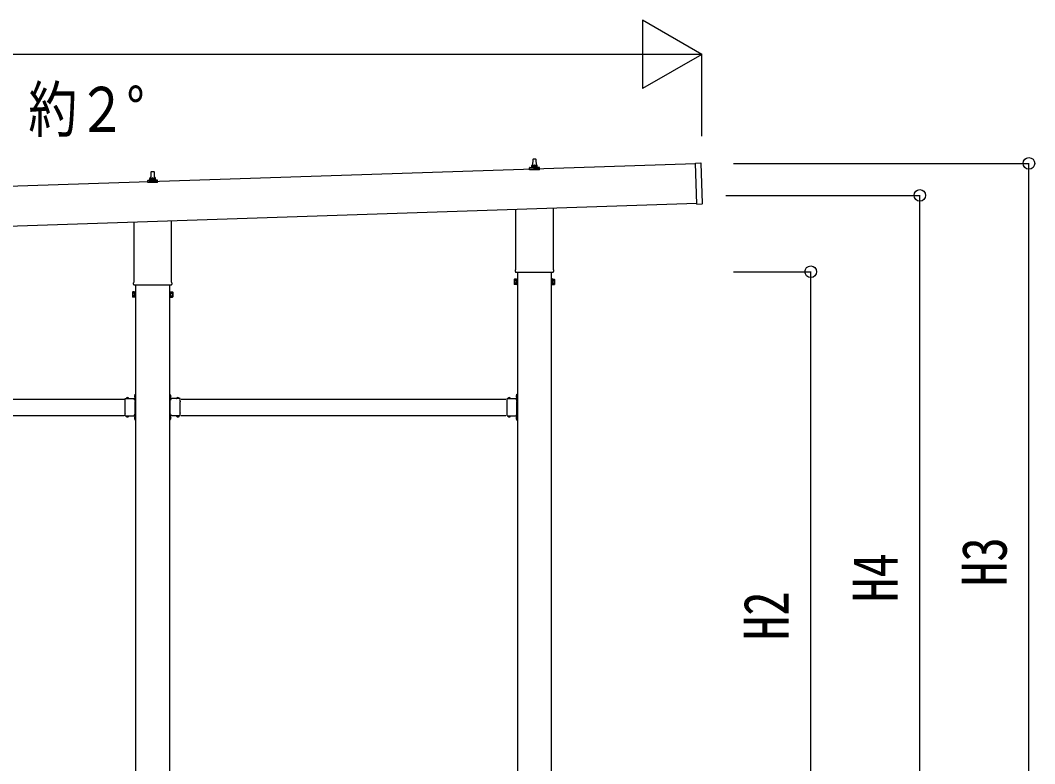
# Model space of a CAD drawing. Units: millimetres, scale not verified. Extents: x -21025 to 21025, y -14850 to 14850.
# Drawn here: x 3013 to 6733, y -2921 to -194 of the extents above; entities that cross this region are included whole.
import ezdxf
from ezdxf.enums import TextEntityAlignment as Align

# ---------------------------------------------------------------- set-up
doc = ezdxf.new("R2010")
doc.units = ezdxf.units.MM
doc.header["$LTSCALE"] = 60
for name, color, linetype in [('0-2_USER1', 3, 'Continuous'), ('0-5_YKK_13', 4, 'Continuous'), ('0-6_YKK_A1', 4, 'Continuous'), ('0-7_YKK_D', 6, 'Continuous')]:
    doc.layers.add(name, color=color, linetype=linetype)
doc.styles.add('ＭＳ ゴシック', font='')
doc.styles.get('ＭＳ ゴシック').set_extended_font_data('MS Gothic')

msp = doc.modelspace()

# ---------------------------------------------------------------- linework, layer by layer
at = {"layer": '0-5_YKK_13'}
for p, q in [((4892.6, -727.29), (4893.33, -703.77)), ((4894.32, -702.79), (4902.87, -702.79)), ((4903.87, -703.77), (4904.6, -727.29)), ((4880.35, -742.79), (4880.35, -735.08)), ((4916.85, -742.79), (4880.35, -742.79)), ((4880.73, -734.29), (4916.47, -734.29)), ((4881.11, -734.11), (4887.83, -732.48)), ((4888.22, -732.29), (4908.98, -732.29)), ((4888.6, -731.5), (4888.6, -727.29)), ((4889.6, -727.29), (4907.6, -727.29)), ((4908.6, -731.5), (4908.6, -727.29)), ((4916.08, -734.11), (4909.36, -732.48)), ((4916.85, -742.79), (4916.85, -735.08)), ((5489.37, -718.19), (5508.36, -717.56)), ((5494.37, -868.1), (5489.37, -718.19)), ((5514.32, -866.44), (5509.39, -718.52)), ((3480.73, -780.96), (3516.47, -780.96)), ((3481.11, -780.77), (3487.83, -779.14)), ((3488.22, -778.96), (3508.98, -778.96)), ((3488.6, -778.17), (3488.6, -773.96)), ((3489.6, -773.96), (3507.6, -773.96)), ((3492.6, -773.96), (3493.33, -750.43)), ((3494.32, -749.46), (3502.87, -749.46)), ((3503.87, -750.43), (3504.6, -773.96)), ((3508.6, -778.17), (3508.6, -773.96)), ((3516.08, -780.77), (3509.36, -779.14)), ((3480.35, -789.46), (3480.35, -781.74)), ((3516.85, -789.46), (3480.35, -789.46)), ((3516.85, -789.46), (3516.85, -781.74)), ((4830.3, -1106.78), (4830.3, -887.21)), ((4966.9, -882.65), (4966.9, -1106.78)), ((5494.37, -868.1), (5513.35, -867.47)), ((3566.9, -929.32), (3566.9, -1153.45)), ((3430.3, -1153.45), (3430.3, -933.87)), ((4828.6, -1115.55), (4828.6, -1110.05)), ((4968.6, -1110.05), (4968.6, -1115.55)), ((4824.6, -1145.05), (4825.36, -1143.74)), ((4824.6, -1145.05), (4824.6, -1162.05)), ((4831.6, -1148.64), (4825.36, -1148.64)), ((4966.54, -1119.05), (4830.66, -1119.05)), ((4965.6, -1148.64), (4971.84, -1148.64)), ((4972.6, -1145.05), (4971.84, -1143.74)), ((4972.6, -1145.05), (4972.6, -1162.05)), ((3428.6, -1162.22), (3428.6, -1156.72)), ((3566.54, -1165.72), (3430.66, -1165.72)), ((3568.6, -1156.72), (3568.6, -1162.22)), ((4824.6, -1162.05), (4825.36, -1163.37)), ((4831.6, -1158.46), (4825.36, -1158.46)), ((4831.6, -1163.37), (4825.36, -1163.37)), ((4834.1, -1162.75), (4831.6, -1162.75)), ((4963.1, -1162.75), (4965.6, -1162.75)), ((4965.6, -1158.46), (4971.84, -1158.46)), ((4965.6, -1163.37), (4971.84, -1163.37)), ((4972.6, -1162.05), (4971.84, -1163.37)), ((3424.6, -1191.72), (3425.36, -1190.4)), ((3424.6, -1191.72), (3424.6, -1208.72)), ((3424.6, -1208.72), (3425.36, -1210.03)), ((3431.6, -1195.31), (3425.36, -1195.31)), ((3431.6, -1205.13), (3425.36, -1205.13)), ((3431.6, -1210.03), (3425.36, -1210.03)), ((3434.1, -1209.42), (3431.6, -1209.42)), ((3563.1, -1209.42), (3565.6, -1209.42)), ((3565.6, -1195.31), (3571.84, -1195.31)), ((3565.6, -1205.13), (3571.84, -1205.13)), ((3565.6, -1210.03), (3571.84, -1210.03)), ((3572.6, -1191.72), (3571.84, -1190.4)), ((3572.6, -1208.72), (3571.84, -1210.03)), ((3572.6, -1191.72), (3572.6, -1208.72)), ((3398.1, -1591.84), (3398.1, -1581.45)), ((3398.1, -1581.45), (3434.5, -1581.45)), ((3398.1, -1633.84), (3398.1, -1593.27)), ((3401.36, -1580.59), (3401.36, -1580.75)), ((3402.06, -1581.45), (3410.13, -1581.45)), ((3404.97, -1581.45), (3403.65, -1578.79)), ((3407.22, -1581.45), (3408.55, -1578.79)), ((3410.83, -1580.59), (3410.83, -1580.75)), ((3430.4, -1573.55), (3436.1, -1573.55)), ((3434.1, -1583.05), (3431.1, -1583.05)), ((3434.5, -1572.43), (3431.84, -1571.1)), ((3434.5, -1574.68), (3431.84, -1576)), ((3433.64, -1568.82), (3433.8, -1568.82)), ((3433.64, -1578.29), (3433.8, -1578.29)), ((3434.1, -1591.84), (3434.1, -1585.05)), ((3434.1, -1633.84), (3434.1, -1593.27)), ((3434.5, -1566.05), (3436.1, -1566.05)), ((3434.5, -1583.01), (3434.5, -1566.05)), ((3434.5, -1569.52), (3434.5, -1577.59)), ((3436.1, -1570.55), (3434.5, -1570.55)), ((3434.5, -1571.55), (3436.1, -1571.55)), ((3434.5, -1575.55), (3436.1, -1575.55)), ((3436.1, -1576.55), (3434.5, -1576.55)), ((3562.7, -1566.05), (3561.1, -1566.05)), ((3561.1, -1570.55), (3562.7, -1570.55)), ((3562.7, -1571.55), (3561.1, -1571.55)), ((3566.8, -1573.55), (3561.1, -1573.55)), ((3562.7, -1575.55), (3561.1, -1575.55)), ((3561.1, -1576.55), (3562.7, -1576.55)), ((3562.7, -1583.01), (3562.7, -1566.05)), ((3562.7, -1569.52), (3562.7, -1577.59)), ((3562.7, -1572.43), (3565.36, -1571.1)), ((3562.7, -1574.68), (3565.36, -1576)), ((3599.1, -1581.45), (3562.7, -1581.45)), ((3563.1, -1583.05), (3566.1, -1583.05)), ((3563.1, -1591.84), (3563.1, -1585.05)), ((3563.1, -1633.84), (3563.1, -1593.27)), ((3563.56, -1568.82), (3563.4, -1568.82)), ((3563.56, -1578.29), (3563.4, -1578.29)), ((3586.36, -1580.59), (3586.36, -1580.75)), ((3595.13, -1581.45), (3587.06, -1581.45)), ((3589.97, -1581.45), (3588.65, -1578.79)), ((3592.22, -1581.45), (3593.55, -1578.79)), ((3595.83, -1580.59), (3595.83, -1580.75)), ((3599.1, -1591.84), (3599.1, -1581.45)), ((3599.1, -1633.84), (3599.1, -1593.27)), ((4798.1, -1591.84), (4798.1, -1581.45)), ((4798.1, -1581.45), (4834.5, -1581.45)), ((4798.1, -1633.84), (4798.1, -1593.27)), ((4801.36, -1580.59), (4801.36, -1580.75)), ((4802.06, -1581.45), (4810.13, -1581.45)), ((4804.97, -1581.45), (4803.65, -1578.79)), ((4807.22, -1581.45), (4808.55, -1578.79)), ((4810.83, -1580.59), (4810.83, -1580.75)), ((4830.4, -1573.55), (4836.1, -1573.55)), ((4834.1, -1583.05), (4831.1, -1583.05)), ((4834.5, -1572.43), (4831.84, -1571.1)), ((4834.5, -1574.68), (4831.84, -1576)), ((4833.64, -1568.82), (4833.8, -1568.82)), ((4833.64, -1578.29), (4833.8, -1578.29)), ((4834.1, -1591.84), (4834.1, -1585.05)), ((4834.1, -1633.84), (4834.1, -1593.27)), ((4834.5, -1566.05), (4836.1, -1566.05)), ((4834.5, -1583.01), (4834.5, -1566.05)), ((4834.5, -1569.52), (4834.5, -1577.59)), ((4836.1, -1570.55), (4834.5, -1570.55)), ((4834.5, -1571.55), (4836.1, -1571.55)), ((4834.5, -1575.55), (4836.1, -1575.55)), ((4836.1, -1576.55), (4834.5, -1576.55)), ((3398.1, -1645.65), (3398.1, -1635.27)), ((3434.1, -1642.05), (3434.1, -1635.27)), ((3563.1, -1642.05), (3563.1, -1635.27)), ((3599.1, -1645.65), (3599.1, -1635.27)), ((4798.1, -1645.65), (4798.1, -1635.27)), ((4834.1, -1642.05), (4834.1, -1635.27)), ((3398.1, -1645.65), (3434.5, -1645.65)), ((3401.36, -1646.51), (3401.36, -1646.35)), ((3402.06, -1645.65), (3410.13, -1645.65)), ((3404.97, -1645.65), (3403.65, -1648.31)), ((3407.22, -1645.65), (3408.55, -1648.31)), ((3410.83, -1646.51), (3410.83, -1646.35)), ((3431.1, -1644.05), (3434.1, -1644.05)), ((3434.5, -1652.43), (3431.84, -1651.1)), ((3434.5, -1654.68), (3431.84, -1656)), ((3433.64, -1648.82), (3433.8, -1648.82)), ((3433.64, -1658.29), (3433.8, -1658.29)), ((3434.5, -1661.05), (3434.5, -1644.09)), ((3434.5, -1649.52), (3434.5, -1657.59)), ((3434.5, -1651.55), (3436.1, -1651.55)), ((3434.5, -1655.55), (3436.1, -1655.55)), ((3434.5, -1661.05), (3436.1, -1661.05)), ((3562.7, -1651.55), (3561.1, -1651.55)), ((3562.7, -1655.55), (3561.1, -1655.55)), ((3562.7, -1661.05), (3561.1, -1661.05)), ((3562.7, -1661.05), (3562.7, -1644.09)), ((3599.1, -1645.65), (3562.7, -1645.65)), ((3562.7, -1649.52), (3562.7, -1657.59)), ((3562.7, -1652.43), (3565.36, -1651.1)), ((3562.7, -1654.68), (3565.36, -1656)), ((3566.1, -1644.05), (3563.1, -1644.05)), ((3563.56, -1648.82), (3563.4, -1648.82)), ((3563.56, -1658.29), (3563.4, -1658.29)), ((3586.36, -1646.51), (3586.36, -1646.35)), ((3595.13, -1645.65), (3587.06, -1645.65)), ((3589.97, -1645.65), (3588.65, -1648.31)), ((3592.22, -1645.65), (3593.55, -1648.31)), ((3595.83, -1646.51), (3595.83, -1646.35)), ((4798.1, -1645.65), (4834.5, -1645.65)), ((4801.36, -1646.51), (4801.36, -1646.35)), ((4802.06, -1645.65), (4810.13, -1645.65)), ((4804.97, -1645.65), (4803.65, -1648.31)), ((4807.22, -1645.65), (4808.55, -1648.31)), ((4810.83, -1646.51), (4810.83, -1646.35)), ((4831.1, -1644.05), (4834.1, -1644.05)), ((4834.5, -1652.43), (4831.84, -1651.1)), ((4834.5, -1654.68), (4831.84, -1656)), ((4833.64, -1648.82), (4833.8, -1648.82)), ((4833.64, -1658.29), (4833.8, -1658.29)), ((4834.5, -1661.05), (4834.5, -1644.09)), ((4834.5, -1649.52), (4834.5, -1657.59)), ((4834.5, -1651.55), (4836.1, -1651.55)), ((4834.5, -1655.55), (4836.1, -1655.55)), ((4834.5, -1661.05), (4836.1, -1661.05))]:
    msp.add_line(p, q, dxfattribs=at)
for points in [[(4831.6, -1163.37), (4831.6, -1143.74), (4825.36, -1143.74)], [(4831.6, -1162.75), (4831.6, -1144.35), (4834.1, -1144.35)], [(4965.6, -1162.75), (4965.6, -1144.35), (4963.1, -1144.35)], [(4965.6, -1163.37), (4965.6, -1143.74), (4971.84, -1143.74)], [(3431.6, -1210.03), (3431.6, -1190.4), (3425.36, -1190.4)], [(3431.6, -1209.42), (3431.6, -1191.02), (3434.1, -1191.02)], [(3565.6, -1209.42), (3565.6, -1191.02), (3563.1, -1191.02)], [(3565.6, -1210.03), (3565.6, -1190.4), (3571.84, -1190.4)], [(3434.1, -1585.05), (3431.1, -1585.05), (3431.1, -1581.45)], [(3436.1, -1581.05), (3436.1, -1575.05), (3436.1, -1572.05), (3436.1, -1566.05)], [(3561.1, -1581.05), (3561.1, -1575.05), (3561.1, -1572.05), (3561.1, -1566.05)], [(3563.1, -1585.05), (3566.1, -1585.05), (3566.1, -1581.45)], [(4834.1, -1585.05), (4831.1, -1585.05), (4831.1, -1581.45)], [(4836.1, -1581.05), (4836.1, -1575.05), (4836.1, -1572.05), (4836.1, -1566.05)], [(3434.1, -1642.05), (3431.1, -1642.05), (3431.1, -1645.65)], [(3436.1, -1661.05), (3436.1, -1655.05), (3436.1, -1652.05), (3436.1, -1646.05)], [(3561.1, -1661.05), (3561.1, -1655.05), (3561.1, -1652.05), (3561.1, -1646.05)], [(3563.1, -1642.05), (3566.1, -1642.05), (3566.1, -1645.65)], [(4834.1, -1642.05), (4831.1, -1642.05), (4831.1, -1645.65)], [(4836.1, -1661.05), (4836.1, -1655.05), (4836.1, -1652.05), (4836.1, -1646.05)]]:
    msp.add_lwpolyline(points, dxfattribs=at)
for points in [[(4834.1, -1164.05), (4834.1, -1143.05), (4836.1, -1143.05), (4836.1, -1164.05)], [(4963.1, -1164.05), (4963.1, -1143.05), (4961.1, -1143.05), (4961.1, -1164.05)], [(3434.1, -1210.72), (3434.1, -1189.72), (3436.1, -1189.72), (3436.1, -1210.72)], [(3563.1, -1210.72), (3563.1, -1189.72), (3561.1, -1189.72), (3561.1, -1210.72)]]:
    msp.add_lwpolyline(points, close=True, dxfattribs=at)
for centre, radius, start, end in [((4894.32, -703.79), 1, 90, 178.60509), ((4902.87, -703.79), 1, 1.39491, 90), ((4881.35, -735.08), 1, 103.62699, 180), ((4887.6, -731.5), 1, 283.62699, 0), ((4892.68, -727.92), 4.13, 90, 171.17633), ((4889.6, -728.29), 1, 90, 180), ((4901.93, -727.29), 4.83, 133.60282, 180), ((4895.27, -727.29), 4.83, 0, 46.39718), ((4904.51, -727.92), 4.13, 8.82367, 90), ((4907.6, -728.29), 1, 0, 90), ((4909.6, -731.5), 1, 180, 256.37301), ((4915.85, -735.08), 1, 0, 76.37301), ((5508.39, -718.55), 1, 1.90915, 91.90915), ((3481.35, -781.74), 1, 103.62699, 180), ((3487.6, -778.17), 1, 283.62699, 0), ((3492.68, -774.59), 4.13, 90, 171.17633), ((3489.6, -774.96), 1, 90, 180), ((3494.32, -750.46), 1, 90, 178.60509), ((3501.93, -773.96), 4.83, 133.60282, 180), ((3495.27, -773.96), 4.83, 0, 46.39718), ((3502.87, -750.46), 1, 1.39491, 90), ((3504.51, -774.59), 4.13, 8.82367, 90), ((3507.6, -774.96), 1, 0, 90), ((3509.6, -778.17), 1, 180, 256.37301), ((3515.85, -781.74), 1, 0, 76.37301), ((5513.32, -866.47), 1, 271.90915, 1.90915), ((4832.6, -1110.05), 4, 125.09963, 180), ((4832.6, -1115.55), 4, 180, 194.47751), ((4964.6, -1110.05), 4, 0, 54.90037), ((4964.6, -1115.55), 4, 345.52249, 0), ((4828.94, -1146.19), 4.34, 145.61575, 214.38425), ((4840.84, -1153.55), 16.24, 162.41205, 197.58795), ((4832.6, -1115.55), 4, 194.47751, 241.04498), ((4964.6, -1115.55), 4, 298.95502, 345.52249), ((4968.25, -1146.19), 4.34, 325.61575, 34.38425), ((4956.36, -1153.55), 16.24, 342.41205, 17.58795), ((3432.6, -1156.72), 4, 125.09963, 180), ((3432.6, -1162.22), 4, 180, 194.47751), ((3432.6, -1162.22), 4, 194.47751, 241.04498), ((3564.6, -1162.22), 4, 298.95502, 345.52249), ((3564.6, -1156.72), 4, 0, 54.90037), ((3564.6, -1162.22), 4, 345.52249, 0), ((4828.94, -1160.91), 4.34, 145.61575, 214.38425), ((4968.25, -1160.91), 4.34, 325.61575, 34.38425), ((3428.94, -1192.86), 4.34, 145.61575, 214.38425), ((3440.84, -1200.22), 16.24, 162.41205, 197.58795), ((3428.94, -1207.58), 4.34, 145.61575, 214.38425), ((3568.25, -1192.86), 4.34, 325.61575, 34.38425), ((3556.36, -1200.22), 16.24, 342.41205, 17.58795), ((3568.25, -1207.58), 4.34, 325.61575, 34.38425), ((3397.4, -1592.55), 1, 314.427, 45.573), ((3402.06, -1580.75), 0.7, 180, 270), ((3402.23, -1580.59), 0.862, 129.12355, 180), ((3406.1, -1585.35), 7, 90, 129.12355), ((3406.1, -1585.35), 7, 50.87645, 90), ((3410.13, -1580.75), 0.7, 270, 0), ((3409.97, -1580.59), 0.862, 0, 50.87645), ((3438.4, -1573.55), 7, 140.87645, 180), ((3438.4, -1573.55), 7, 180, 219.12355), ((3433.64, -1569.68), 0.862, 90, 140.87645), ((3433.64, -1577.43), 0.862, 219.12355, 270), ((3433.8, -1569.52), 0.7, 0, 90), ((3433.8, -1577.59), 0.7, 270, 0), ((3434.8, -1592.55), 1, 134.427, 225.573), ((3434.1, -1581.05), 2, 270, 0), ((3563.1, -1581.05), 2, 180, 270), ((3563.4, -1569.52), 0.7, 90, 180), ((3563.4, -1577.59), 0.7, 180, 270), ((3562.4, -1592.55), 1, 314.427, 45.573), ((3563.56, -1569.68), 0.862, 39.12355, 90), ((3563.56, -1577.43), 0.862, 270, 320.87645), ((3558.8, -1573.55), 7, 0, 39.12355), ((3558.8, -1573.55), 7, 320.87645, 0), ((3587.06, -1580.75), 0.7, 180, 270), ((3587.23, -1580.59), 0.862, 129.12355, 180), ((3591.1, -1585.35), 7, 90, 129.12355), ((3591.1, -1585.35), 7, 50.87645, 90), ((3595.13, -1580.75), 0.7, 270, 0), ((3594.97, -1580.59), 0.862, 0, 50.87645), ((3599.8, -1592.55), 1, 134.427, 225.573), ((4797.4, -1592.55), 1, 314.427, 45.573), ((4802.06, -1580.75), 0.7, 180, 270), ((4802.23, -1580.59), 0.862, 129.12355, 180), ((4806.1, -1585.35), 7, 90, 129.12355), ((4806.1, -1585.35), 7, 50.87645, 90), ((4810.13, -1580.75), 0.7, 270, 0), ((4809.97, -1580.59), 0.862, 0, 50.87645), ((4838.4, -1573.55), 7, 140.87645, 180), ((4838.4, -1573.55), 7, 180, 219.12355), ((4833.64, -1569.68), 0.862, 90, 140.87645), ((4833.64, -1577.43), 0.862, 219.12355, 270), ((4833.8, -1569.52), 0.7, 0, 90), ((4833.8, -1577.59), 0.7, 270, 0), ((4834.8, -1592.55), 1, 134.427, 225.573), ((4834.1, -1581.05), 2, 270, 0), ((3397.4, -1634.55), 1, 314.427, 45.573), ((3434.8, -1634.55), 1, 134.427, 225.573), ((3562.4, -1634.55), 1, 314.427, 45.573), ((3599.8, -1634.55), 1, 134.427, 225.573), ((4797.4, -1634.55), 1, 314.427, 45.573), ((4834.8, -1634.55), 1, 134.427, 225.573), ((3402.06, -1646.35), 0.7, 90, 180), ((3402.23, -1646.51), 0.862, 180, 230.87645), ((3406.1, -1641.75), 7, 230.87645, 270), ((3406.1, -1641.75), 7, 270, 309.12355), ((3410.13, -1646.35), 0.7, 0, 90), ((3409.97, -1646.51), 0.862, 309.12355, 0), ((3438.4, -1653.55), 7, 140.87645, 180), ((3438.4, -1653.55), 7, 180, 219.12355), ((3433.64, -1649.68), 0.862, 90, 140.87645), ((3433.64, -1657.43), 0.862, 219.12355, 270), ((3433.8, -1649.52), 0.7, 0, 90), ((3433.8, -1657.59), 0.7, 270, 0), ((3434.1, -1646.05), 2, 0, 90), ((3563.1, -1646.05), 2, 90, 180), ((3563.4, -1649.52), 0.7, 90, 180), ((3563.4, -1657.59), 0.7, 180, 270), ((3563.56, -1649.68), 0.862, 39.12355, 90), ((3563.56, -1657.43), 0.862, 270, 320.87645), ((3558.8, -1653.55), 7, 0, 39.12355), ((3558.8, -1653.55), 7, 320.87645, 0), ((3587.06, -1646.35), 0.7, 90, 180), ((3587.23, -1646.51), 0.862, 180, 230.87645), ((3591.1, -1641.75), 7, 230.87645, 270), ((3591.1, -1641.75), 7, 270, 309.12355), ((3595.13, -1646.35), 0.7, 0, 90), ((3594.97, -1646.51), 0.862, 309.12355, 0), ((4802.06, -1646.35), 0.7, 90, 180), ((4802.23, -1646.51), 0.862, 180, 230.87645), ((4806.1, -1641.75), 7, 230.87645, 270), ((4806.1, -1641.75), 7, 270, 309.12355), ((4810.13, -1646.35), 0.7, 0, 90), ((4809.97, -1646.51), 0.862, 309.12355, 0), ((4838.4, -1653.55), 7, 140.87645, 180), ((4838.4, -1653.55), 7, 180, 219.12355), ((4833.64, -1649.68), 0.862, 90, 140.87645), ((4833.64, -1657.43), 0.862, 219.12355, 270), ((4833.8, -1649.52), 0.7, 0, 90), ((4833.8, -1657.59), 0.7, 270, 0), ((4834.1, -1646.05), 2, 0, 90)]:
    msp.add_arc(centre, radius, start, end, dxfattribs=at)
at = {"layer": '0-6_YKK_A1'}
for p, q in [((5489.44, -720.19), (97.37, -899.89)), ((102.2, -1044.81), (5494.27, -865.07)), ((4836.1, -1119.05), (4836.1, -4056.55)), ((4961.1, -4056.55), (4961.1, -1119.05)), ((3436.1, -1165.72), (3436.1, -4056.55)), ((3561.1, -4056.55), (3561.1, -1165.72)), ((2203.1, -1583.55), (3394.1, -1583.55)), ((3603.1, -1583.55), (4794.1, -1583.55)), ((2203.1, -1643.55), (3394.1, -1643.55)), ((3431.1, -1643.55), (3435.6, -1643.55)), ((3566.1, -1643.55), (3561.6, -1643.55)), ((3603.1, -1643.55), (4794.1, -1643.55)), ((4831.1, -1643.55), (4835.6, -1643.55))]:
    msp.add_line(p, q, dxfattribs=at)
for points in [[(3431.1, -1583.55), (3435.6, -1583.55), (3435.6, -1643.55)], [(3566.1, -1583.55), (3561.6, -1583.55), (3561.6, -1643.55)], [(4831.1, -1583.55), (4835.6, -1583.55), (4835.6, -1643.55)]]:
    msp.add_lwpolyline(points, dxfattribs=at)
at = {"layer": '0-7_YKK_D'}
for p, q in [((5511.75, -319.1), (5295.24, -194.1)), ((5295.24, -194.1), (5295.24, -444.1)), ((5261.75, -319.1), (329.9, -319.1)), ((5511.75, -319.1), (5078.73, -319.1)), ((5511.75, -319.1), (5295.24, -444.1)), ((5511.75, -619.39), (5511.75, -318.1)), ((5628.97, -719.1), (6712.75, -719.1)), ((6711.75, -3556.55), (6711.75, -719.1)), ((5600.48, -836.55), (6312.75, -836.55)), ((6311.75, -3556.55), (6311.75, -836.55)), ((5628.97, -1116.55), (5912.75, -1116.55)), ((5911.75, -3556.55), (5911.75, -1116.55))]:
    msp.add_line(p, q, dxfattribs=at)
for centre in [(6711.75, -719.1), (6311.75, -836.55), (5911.75, -1116.55)]:
    msp.add_circle(centre, 21.25, dxfattribs=at)

# ---------------------------------------------------------------- texts
at = {"layer": '0-2_USER1', "style": 'ＭＳ ゴシック', "width": 0.8}
msp.add_text('約２°', height=165, dxfattribs=at).set_placement((3042.49, -652.9), align=Align.BOTTOM_LEFT)
at = {"layer": '0-7_YKK_D', "style": 'ＭＳ ゴシック', "width": 0.8}
for s, p in [('H3', (6679.75, -2269.83)), ('H4', (6279.75, -2328.55)), ('H2', (5879.75, -2468.55))]:
    msp.add_text(s, height=165, rotation=90, dxfattribs=at).set_placement(p, align=Align.BOTTOM_LEFT)

doc.saveas('drawing.dxf')
